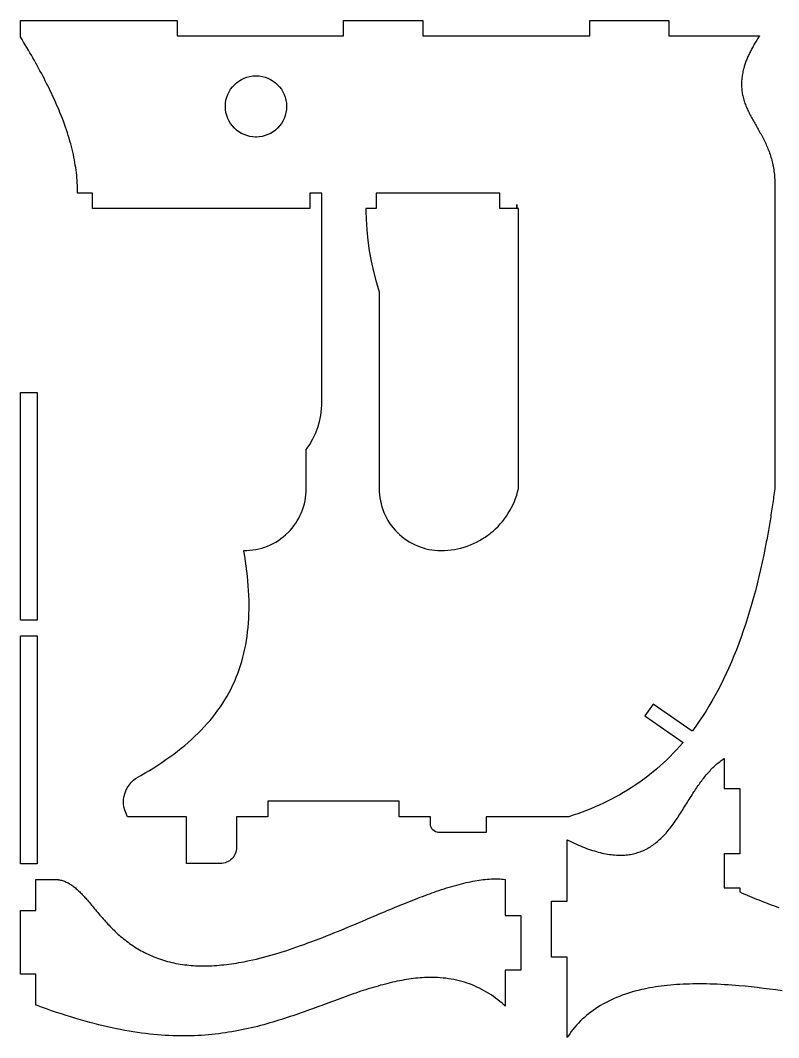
# Model space of a CAD drawing. Extents: x 0 to 677, y 0 to 298.
# Drawn here: x 0 to 97.2, y 0.7 to 131.1 of the extents above; entities that cross this region are included whole.
import ezdxf

# ---------------------------------------------------------------- set-up
doc = ezdxf.new("R2010")
doc.units = 0
doc.layers.get('0').update_dxf_attribs({"linetype": 'CONTINUOUS'})

msp = doc.modelspace()

# ---------------------------------------------------------------- linework, layer by layer
at = {"color": 0}
for points in [[(96.6919, 71.0461), (96.6581, 70.7858), (96.6238, 70.5263), (96.589, 70.2672), (96.5539, 70.0089), (96.5181, 69.7512), (96.4819, 69.4942), (96.4454, 69.2378), (96.4083, 68.9819), (96.3708, 68.7268), (96.3328, 68.4724), (96.2943, 68.2186), (96.2554, 67.9654), (96.216, 67.7128), (96.1761, 67.461), (96.1358, 67.2097), (96.095, 66.9592), (96.0538, 66.7093), (96.0121, 66.46), (95.9699, 66.2112), (95.9272, 65.9633), (95.884, 65.716), (95.8406, 65.4693), (95.7964, 65.2233), (95.7519, 64.9779), (95.7068, 64.7332), (95.6614, 64.4892), (95.6154, 64.2458), (95.569, 64.0031), (95.5222, 63.761), (95.4749, 63.5196), (95.2828, 62.5704), (95.0836, 61.6314), (94.8768, 60.7028), (94.6625, 59.7847), (94.4407, 58.8771), (94.2111, 57.9803), (93.9737, 57.0943), (93.7283, 56.2193), (93.4751, 55.3554), (93.2138, 54.5028), (92.9442, 53.6615), (92.6664, 52.8318), (92.3803, 52.0136), (92.0856, 51.2072), (91.7824, 50.4128), (91.4706, 49.6303), (91.15, 48.8599), (90.8206, 48.1018), (90.4822, 47.3561), (90.1349, 46.6231), (89.7783, 45.9026), (89.4126, 45.195), (89.0376, 44.5001), (88.6533, 43.8185), (88.2594, 43.1499), (87.856, 42.4947), (87.4428, 41.8529), (87.0199, 41.2247), (86.5871, 40.6101), (86.1443, 40.0094), (86.1429, 40.0075), (86.1415, 40.0056), (86.14, 40.0038), (86.1386, 40.0018), (86.1372, 39.9999), (86.1357, 39.9979), (86.1342, 39.996), (86.1328, 39.994), (86.1314, 39.9921), (86.1299, 39.9903), (86.1285, 39.9883), (86.1269, 39.9864), (86.1256, 39.9844), (86.124, 39.9825), (86.1226, 39.9806), (86.1213, 39.9786), (86.1197, 39.9768), (86.1183, 39.9749), (86.1168, 39.9729), (86.1154, 39.971), (86.1139, 39.969), (86.1125, 39.9671), (86.1111, 39.9653), (86.1096, 39.9633), (86.1067, 39.9594), (86.1053, 39.9575), (86.1038, 39.9556), (86.1024, 39.9536), (86.1008, 39.9518), (86.0994, 39.9499), (81.0967, 43.4386), (80.0385, 41.9211), (84.9386, 38.5039), (84.9368, 38.5018), (84.935, 38.4997), (84.9332, 38.4976), (84.9314, 38.4956), (84.9278, 38.4914), (84.9261, 38.4893), (84.9225, 38.485), (84.9207, 38.4829), (84.9171, 38.4787), (84.9153, 38.4767), (84.9117, 38.4725), (84.91, 38.4704), (84.9081, 38.4682), (84.9063, 38.4661), (84.9046, 38.464), (84.901, 38.4599), (84.8992, 38.4578), (84.8956, 38.4536), (84.8938, 38.4515), (84.8901, 38.4472), (84.8883, 38.4451), (84.8867, 38.4431), (84.8847, 38.441), (84.4937, 37.9928), (84.0957, 37.5543), (83.6908, 37.1253), (83.2792, 36.7057), (82.8607, 36.2957), (82.4354, 35.8951), (82.0035, 35.504), (81.5647, 35.1221), (81.1194, 34.7494), (80.6675, 34.3861), (80.209, 34.0319), (79.744, 33.6869), (79.2725, 33.351), (78.7944, 33.024), (78.31, 32.7061), (77.8192, 32.3972), (77.3219, 32.0972), (76.8185, 31.806), (76.3086, 31.5235), (75.7925, 31.2499), (75.2703, 30.9849), (74.7418, 30.7286), (74.2072, 30.481), (73.6665, 30.2418), (73.1199, 30.0113), (72.5669, 29.789), (72.0082, 29.5754), (71.4435, 29.37), (70.8728, 29.1729), (70.2963, 28.9842), (70.2951, 28.9839), (70.2947, 28.9838), (70.2944, 28.9836), (70.2932, 28.9833), (70.2929, 28.9832), (70.2925, 28.9831), (70.2922, 28.9829), (70.291, 28.9826), (70.2907, 28.9825), (70.2903, 28.9824), (70.2888, 28.9819), (70.2885, 28.9818), (70.2881, 28.9817), (70.2869, 28.9812), (70.2867, 28.9811), (70.2862, 28.9811), (70.2858, 28.981), (70.2851, 28.9807), (59.7014, 28.9807), (59.7014, 26.9807), (53.6265, 26.9807), (53.5722, 26.9807), (53.4097, 27.0025), (53.2081, 27.0653), (53.0254, 27.1643), (52.8663, 27.2956), (52.735, 27.4546), (52.636, 27.6372), (52.5732, 27.839), (52.5514, 28.0015), (52.5514, 28.0557), (52.5514, 28.9807), (48.5514, 28.9807), (48.5514, 30.9807), (31.7014, 30.9807), (31.7014, 28.9807), (27.7014, 28.9807), (27.7014, 25.0557), (27.7014, 25.0026), (27.6907, 24.8435), (27.6592, 24.6375), (27.6082, 24.4386), (27.5383, 24.2481), (27.451, 24.0667), (27.3469, 23.8956), (27.2276, 23.7358), (27.0936, 23.5885), (26.9463, 23.4546), (26.7865, 23.3351), (26.6154, 23.2311), (26.434, 23.1437), (26.2435, 23.074), (26.0446, 23.0229), (25.8386, 22.9914), (25.6794, 22.9807), (25.6264, 22.9807), (21.2776, 22.9807), (21.2776, 28.9807), (13.7499, 28.9807), (13.6918, 29.0785), (13.5418, 29.3858), (13.3851, 29.8117), (13.2815, 30.2535), (13.2376, 30.5928), (13.2323, 30.7063), (13.2323, 31.0575), (13.2374, 31.1657), (13.278, 31.4893), (13.3724, 31.9087), (13.5136, 32.3118), (13.6993, 32.695), (13.9275, 33.0546), (14.1961, 33.3867), (14.5031, 33.6876), (14.7569, 33.8924), (14.8463, 33.9536), (14.8472, 33.954), (14.8472, 33.9542), (14.8482, 33.9546), (14.8483, 33.9547), (14.8485, 33.9547), (14.8485, 33.9549), (14.8494, 33.9554), (15.4243, 34.2774), (15.9893, 34.6042), (16.544, 34.9356), (17.0886, 35.2718), (17.6228, 35.6129), (18.1465, 35.9589), (18.6597, 36.3099), (19.1621, 36.666), (19.6536, 37.0271), (20.1342, 37.3933), (20.6037, 37.7647), (21.0619, 38.1414), (21.5089, 38.5236), (21.9444, 38.911), (22.3682, 39.3039), (22.7804, 39.7022), (23.1807, 40.1062), (23.5689, 40.5158), (23.9451, 40.9311), (24.3092, 41.3522), (24.6608, 41.779), (25, 42.2117), (25.3267, 42.6503), (25.6406, 43.095), (25.9415, 43.5456), (26.2297, 44.0024), (26.5047, 44.4653), (26.7664, 44.9343), (27.0149, 45.4097), (27.2497, 45.8915), (27.4714, 46.3797), (27.6797, 46.874), (27.875, 47.3747), (28.0574, 47.8815), (28.2269, 48.3944), (28.3838, 48.9135), (28.5281, 49.4385), (28.6597, 49.9693), (28.7792, 50.5062), (28.8863, 51.0489), (28.9814, 51.5974), (29.0644, 52.1515), (29.1356, 52.7115), (29.195, 53.2769), (29.2428, 53.8479), (29.279, 54.4246), (29.3039, 55.0065), (29.3175, 55.5939), (29.3199, 56.1867), (29.3112, 56.7846), (29.2917, 57.3879), (29.2614, 57.9963), (29.2203, 58.6097), (29.1686, 59.2282), (29.1065, 59.8518), (29.0342, 60.4803), (28.9515, 61.1136), (28.8589, 61.7518), (28.7561, 62.3947), (28.6436, 63.0424), (28.6431, 63.0454), (28.6425, 63.0483), (28.6419, 63.0512), (28.6408, 63.0572), (28.6404, 63.0601), (28.6399, 63.0632), (28.6393, 63.0661), (28.6388, 63.069), (28.6382, 63.0719), (28.6372, 63.0779), (28.6367, 63.0808), (28.6361, 63.0839), (28.6356, 63.0868), (28.6344, 63.0928), (28.6339, 63.0957), (28.6335, 63.0987), (28.6329, 63.1017), (28.6324, 63.1046), (28.6318, 63.1076), (28.6312, 63.1106), (28.6307, 63.1135), (28.6303, 63.1164), (28.6297, 63.1194), (28.6292, 63.1224), (28.6286, 63.1253), (28.6281, 63.1283), (28.6275, 63.1313), (28.7264, 63.1301), (29.0235, 63.1367), (29.4169, 63.1617), (29.8072, 63.2061), (30.1937, 63.2694), (30.5757, 63.3517), (30.9524, 63.4525), (31.3233, 63.5715), (31.6878, 63.7085), (32.0451, 63.8633), (32.3946, 64.0354), (32.7354, 64.2249), (33.0672, 64.4312), (33.3892, 64.6542), (33.7007, 64.8935), (34.001, 65.149), (34.219, 65.3507), (34.2894, 65.4203), (34.3597, 65.4899), (34.5639, 65.7056), (34.8228, 66.0029), (35.0657, 66.3118), (35.2922, 66.6311), (35.5022, 66.9606), (35.6956, 67.2993), (35.8718, 67.6468), (36.0306, 68.0022), (36.1717, 68.3651), (36.2949, 68.7347), (36.3999, 69.1103), (36.4865, 69.4914), (36.5543, 69.8769), (36.6031, 70.2668), (36.6325, 70.66), (36.6424, 70.9568), (36.6424, 71.0558), (36.6424, 76.0808), (36.7636, 76.2415), (37.101, 76.7435), (37.5025, 77.4375), (37.8456, 78.1594), (38.1292, 78.9054), (38.3518, 79.6717), (38.5124, 80.4547), (38.6097, 81.2507), (38.6424, 81.8544), (38.6424, 82.0558), (38.6424, 108.981), (37.1099, 108.981), (37.1099, 106.981), (9.22889, 106.981), (9.22889, 108.981), (7.33865, 108.981), (7.33865, 108.996), (7.3386, 108.998), (7.3386, 109.021), (7.33854, 109.023), (7.33854, 109.046), (7.33849, 109.048), (7.33849, 109.056), (7.3355, 109.364), (7.3279, 109.675), (7.31565, 109.987), (7.29867, 110.302), (7.27696, 110.619), (7.25049, 110.938), (7.21918, 111.26), (7.18306, 111.584), (7.14204, 111.91), (7.09603, 112.238), (7.04508, 112.569), (6.98915, 112.902), (6.92811, 113.237), (6.86203, 113.575), (6.79081, 113.915), (6.71442, 114.257), (6.63282, 114.602), (6.54601, 114.949), (6.45389, 115.299), (6.35644, 115.651), (6.25369, 116.006), (6.14551, 116.363), (6.03185, 116.723), (5.91276, 117.085), (5.78814, 117.45), (5.65799, 117.818), (5.52225, 118.188), (5.38086, 118.56), (5.23378, 118.936), (5.08106, 119.313), (4.95518, 119.617), (4.82607, 119.922), (4.69368, 120.228), (4.55811, 120.536), (4.41928, 120.846), (4.27735, 121.157), (4.13226, 121.469), (3.9841, 121.783), (3.8329, 122.098), (3.67871, 122.414), (3.52149, 122.732), (3.36133, 123.052), (3.19824, 123.373), (3.03222, 123.694), (2.86339, 124.018), (2.69174, 124.343), (2.51731, 124.669), (2.34011, 124.996), (2.16021, 125.324), (1.9776, 125.654), (1.79232, 125.985), (1.60444, 126.317), (1.41396, 126.651), (1.22092, 126.985), (1.02539, 127.321), (0.82737, 127.658), (0.62684, 127.996), (0.42394, 128.335), (0.21864, 128.675), (0.01101, 129.017), (0.00987, 129.019), (0.00955, 129.019), (0.00841, 129.021), (0.00808, 129.022), (0.00694, 129.023), (0.00662, 129.024), (0.00624, 129.025), (0.00586, 129.025), (0.00548, 129.026), (0.00515, 129.026), (0.00401, 129.028), (0.00369, 129.029), (0.00255, 129.031), (0.00222, 129.031), (0.00109, 129.033), (0.00076, 129.033), (0, 129.035), (0, 131.131), (20.1022, 131.131), (20.1022, 129.131), (41.4308, 129.131), (41.4308, 131.131), (51.5808, 131.131), (51.5808, 129.131), (72.9861, 129.131), (72.9861, 131.131), (83.1361, 131.131), (83.1361, 129.131), (94.7582, 129.131), (94.6799, 129.014), (94.5885, 128.877), (94.499, 128.74), (94.4112, 128.603), (94.3256, 128.468), (94.2415, 128.332), (94.1594, 128.197), (94.0793, 128.063), (94.001, 127.928), (93.9244, 127.795), (93.8499, 127.662), (93.7771, 127.529), (93.7063, 127.397), (93.6372, 127.265), (93.5701, 127.134), (93.505, 127.003), (93.4417, 126.873), (93.3803, 126.743), (93.3207, 126.613), (93.2631, 126.484), (93.2074, 126.356), (93.1535, 126.228), (93.1017, 126.1), (93.0515, 125.973), (93.0035, 125.847), (92.9574, 125.721), (92.9132, 125.595), (92.8708, 125.47), (92.8304, 125.345), (92.7919, 125.221), (92.7554, 125.097), (92.7067, 124.921), (92.6619, 124.746), (92.6213, 124.572), (92.5849, 124.399), (92.5526, 124.227), (92.5243, 124.056), (92.5001, 123.886), (92.4799, 123.717), (92.4638, 123.549), (92.4515, 123.382), (92.4432, 123.215), (92.4389, 123.05), (92.4383, 122.885), (92.4417, 122.721), (92.4488, 122.557), (92.4597, 122.395), (92.4743, 122.233), (92.4926, 122.071), (92.5147, 121.91), (92.5404, 121.75), (92.5697, 121.59), (92.6026, 121.431), (92.6392, 121.272), (92.6792, 121.114), (92.7226, 120.956), (92.7696, 120.799), (92.82, 120.642), (92.8739, 120.485), (92.9311, 120.328), (92.9917, 120.172), (93.0556, 120.016), (93.1187, 119.869), (93.1846, 119.722), (93.2531, 119.575), (93.3239, 119.428), (93.3971, 119.28), (93.4724, 119.133), (93.5496, 118.985), (93.6288, 118.837), (93.7094, 118.688), (93.7918, 118.539), (93.8756, 118.389), (93.9606, 118.238), (94.0465, 118.087), (94.1336, 117.935), (94.2215, 117.782), (94.31, 117.628), (94.399, 117.473), (94.4885, 117.316), (94.5781, 117.159), (94.6679, 117), (94.7575, 116.84), (94.8469, 116.678), (94.9361, 116.515), (95.0247, 116.35), (95.1128, 116.184), (95.1999, 116.016), (95.2862, 115.846), (95.3714, 115.674), (95.4554, 115.501), (95.5379, 115.325), (95.6136, 115.159), (95.6876, 114.991), (95.7597, 114.821), (95.83, 114.649), (95.8982, 114.475), (95.9643, 114.299), (96.0281, 114.12), (96.0897, 113.939), (96.1489, 113.756), (96.2057, 113.57), (96.2599, 113.382), (96.3115, 113.191), (96.3606, 112.998), (96.4068, 112.802), (96.4501, 112.604), (96.4907, 112.404), (96.5281, 112.2), (96.5625, 111.994), (96.5938, 111.785), (96.6217, 111.574), (96.6464, 111.359), (96.6676, 111.142), (96.6854, 110.922), (96.6996, 110.699), (96.7101, 110.473), (96.7171, 110.244), (96.72, 110.012), (96.7192, 109.777), (96.7143, 109.539), (96.7056, 109.298), (96.6925, 109.053), (96.6925, 71.051), (96.6919, 71.0461)], [(30.2031, 124.016), (30.3033, 124.016), (30.6043, 123.996), (30.994, 123.936), (31.3701, 123.839), (31.7307, 123.707), (32.0739, 123.542), (32.3975, 123.346), (32.6997, 123.12), (32.9783, 122.866), (33.2317, 122.587), (33.4576, 122.285), (33.6543, 121.962), (33.8194, 121.619), (33.9515, 121.258), (34.0482, 120.882), (34.1076, 120.492), (34.1279, 120.191), (34.1279, 120.091), (34.1279, 119.99), (34.1076, 119.689), (34.0482, 119.3), (33.9515, 118.924), (33.8194, 118.563), (33.6543, 118.22), (33.4576, 117.896), (33.2317, 117.594), (32.9783, 117.315), (32.6997, 117.062), (32.3975, 116.836), (32.0739, 116.639), (31.7307, 116.474), (31.3701, 116.342), (30.994, 116.246), (30.6043, 116.186), (30.3033, 116.166), (30.2031, 116.166), (30.1026, 116.166), (29.8017, 116.186), (29.4119, 116.246), (29.0358, 116.342), (28.6751, 116.474), (28.3321, 116.639), (28.0085, 116.836), (27.7064, 117.062), (27.4276, 117.315), (27.1743, 117.594), (26.9483, 117.896), (26.7517, 118.22), (26.5864, 118.563), (26.4544, 118.924), (26.3576, 119.3), (26.2982, 119.689), (26.2781, 119.99), (26.2781, 120.091), (26.2781, 120.191), (26.2982, 120.492), (26.3576, 120.882), (26.4544, 121.258), (26.5864, 121.619), (26.7517, 121.962), (26.9483, 122.285), (27.1743, 122.587), (27.4276, 122.866), (27.7064, 123.12), (28.0085, 123.346), (28.3321, 123.542), (28.6751, 123.707), (29.0358, 123.839), (29.4119, 123.936), (29.8017, 123.996), (30.1026, 124.016), (30.2031, 124.016)], [(63.6349, 106.981), (63.6349, 107.508), (63.6354, 107.464), (63.6372, 107.025), (63.6371, 106.981), (61.4425, 106.981), (61.4425, 108.981), (45.5925, 108.981), (45.5925, 106.981), (44.2842, 106.981), (44.2854, 106.641), (44.3153, 105.621), (44.399, 104.266), (44.5353, 102.915), (44.7235, 101.572), (44.9635, 100.236), (45.2551, 98.9107), (45.5982, 97.5964), (45.8876, 96.6183), (45.9924, 96.2949), (45.9924, 71.0558), (45.9924, 70.9576), (46.0021, 70.6628), (46.0311, 70.2725), (46.0792, 69.8854), (46.1461, 69.5025), (46.2314, 69.124), (46.335, 68.751), (46.4564, 68.3837), (46.5957, 68.0231), (46.7522, 67.6696), (46.926, 67.3239), (47.1167, 66.9868), (47.3239, 66.659), (47.5475, 66.3408), (47.7871, 66.0332), (48.0426, 65.7367), (48.244, 65.5214), (48.3136, 65.4519), (48.3831, 65.3825), (48.5983, 65.181), (48.8949, 64.9256), (49.2025, 64.6858), (49.5206, 64.4624), (49.8485, 64.255), (50.1856, 64.0644), (50.5313, 63.8907), (50.8847, 63.734), (51.2453, 63.5949), (51.6125, 63.4733), (51.9857, 63.3699), (52.364, 63.2844), (52.7471, 63.2176), (53.1342, 63.1696), (53.5244, 63.1406), (53.8192, 63.1307), (53.9174, 63.1307), (54.0254, 63.1307), (54.3494, 63.14), (54.7793, 63.1674), (55.2065, 63.2128), (55.6306, 63.2761), (56.0508, 63.3569), (56.4667, 63.4553), (56.8778, 63.571), (57.2835, 63.7036), (57.6832, 63.8533), (58.0765, 64.0196), (58.4628, 64.2025), (58.8415, 64.4017), (59.2122, 64.6169), (59.5743, 64.8482), (59.9272, 65.0953), (60.1861, 65.2904), (60.2704, 65.3578), (60.3549, 65.4253), (60.6022, 65.6347), (60.9208, 65.9246), (61.2263, 66.2268), (61.5179, 66.541), (61.7957, 66.8665), (62.0592, 67.2031), (62.3081, 67.55), (62.5421, 67.9069), (62.761, 68.2735), (62.9643, 68.649), (63.1518, 69.0331), (63.3233, 69.4251), (63.4785, 69.8247), (63.6168, 70.2314), (63.7383, 70.6447), (63.8186, 70.9589), (63.8425, 71.0642), (63.8425, 106.981), (63.6349, 106.981)], [(0, 83.4164), (2.15001, 83.4164), (2.15001, 54.1857), (0, 54.1857), (0, 83.4164)], [(0, 52.1857), (2.15001, 52.1857), (2.15001, 22.9546), (0, 22.9546), (0, 52.1857)], [(4.10514, 20.9532), (4.1371, 20.9542), (4.169, 20.9551), (4.20014, 20.9551), (4.2321, 20.9572), (4.38813, 20.9572), (4.42014, 20.9551), (4.4521, 20.9542), (4.48301, 20.9532), (4.51313, 20.9532), (4.54514, 20.9501), (4.57611, 20.9482), (4.60514, 20.9463), (4.6371, 20.9432), (4.66803, 20.9401), (4.69814, 20.9392), (4.729, 20.9351), (4.759, 20.9322), (4.7901, 20.9282), (4.8501, 20.9182), (4.8801, 20.9142), (4.91114, 20.9101), (4.94114, 20.9042), (4.97011, 20.9001), (5.00011, 20.8961), (5.1301, 20.8661), (5.259, 20.8361), (5.3871, 20.8001), (5.51313, 20.7601), (5.63813, 20.7142), (5.7621, 20.6642), (5.884, 20.6101), (6.0051, 20.5532), (6.12511, 20.4901), (6.24403, 20.4232), (6.36214, 20.3532), (6.479, 20.2792), (6.59511, 20.2032), (6.70904, 20.1212), (6.82314, 20.0351), (6.93804, 19.9472), (7.05111, 19.8542), (7.16401, 19.7601), (7.2761, 19.6612), (7.38813, 19.5601), (7.49804, 19.4551), (7.609, 19.3482), (7.72011, 19.2392), (7.83214, 19.1282), (7.94114, 19.0111), (8.05214, 18.8932), (8.16401, 18.7722), (8.27311, 18.6501), (8.384, 18.5251), (8.49501, 18.3982), (8.60715, 18.2711), (8.73301, 18.1211), (8.86111, 17.9713), (8.98904, 17.8163), (9.11811, 17.6642), (9.24804, 17.5072), (9.3801, 17.3501), (9.5121, 17.1901), (9.64501, 17.0322), (9.78011, 16.8711), (9.91803, 16.7072), (10.055, 16.5461), (10.1952, 16.3801), (10.4771, 16.0532), (10.6221, 15.8892), (10.768, 15.7232), (10.9161, 15.5582), (11.0661, 15.3961), (11.2162, 15.2301), (11.3701, 15.0663), (11.5271, 14.9032), (11.684, 14.7411), (11.8451, 14.5792), (12.008, 14.4211), (12.1731, 14.2611), (12.3401, 14.1032), (12.5092, 13.9472), (12.6821, 13.7922), (12.8572, 13.6392), (13.034, 13.4892), (13.223, 13.3352), (13.4142, 13.1822), (13.6072, 13.0322), (13.8021, 12.8851), (14.0021, 12.7402), (14.2051, 12.5981), (14.409, 12.4602), (14.619, 12.3222), (14.8301, 12.1892), (15.0442, 12.0582), (15.2622, 11.9322), (15.4821, 11.8072), (15.7051, 11.6861), (15.9301, 11.5681), (16.1592, 11.4542), (16.3911, 11.3432), (16.6271, 11.2351), (16.8651, 11.1302), (17.1051, 11.0322), (17.3481, 10.9332), (17.5951, 10.8402), (17.8451, 10.7532), (18.0981, 10.6652), (18.3522, 10.5852), (18.6111, 10.5072), (18.8721, 10.4332), (19.1361, 10.3652), (19.4021, 10.3002), (19.6721, 10.2402), (19.9451, 10.1832), (20.2201, 10.1322), (20.4911, 10.0862), (20.7661, 10.0462), (21.0442, 10.0072), (21.3232, 9.97515), (21.6051, 9.94618), (21.8901, 9.92117), (22.1771, 9.90315), (22.4661, 9.88514), (22.7581, 9.87315), (23.0511, 9.86518), (23.3472, 9.86117), (23.6451, 9.86117), (23.9451, 9.86518), (24.2482, 9.87315), (24.5521, 9.88618), (24.859, 9.90315), (25.1681, 9.92215), (25.4772, 9.94715), (25.7901, 9.97515), (26.1022, 10.0072), (26.4181, 10.0422), (26.7361, 10.0802), (27.054, 10.1232), (27.3751, 10.1712), (27.6972, 10.2211), (28.019, 10.2752), (28.3443, 10.3352), (28.6701, 10.3962), (28.9982, 10.4602), (29.3261, 10.5282), (29.7872, 10.6292), (30.2511, 10.7362), (30.7151, 10.8531), (31.1822, 10.9711), (31.6511, 11.0972), (32.1201, 11.2292), (32.5911, 11.3652), (33.0651, 11.5072), (33.5372, 11.6542), (34.0122, 11.8052), (34.4871, 11.9612), (34.9622, 12.1212), (35.4372, 12.2852), (35.9143, 12.4532), (36.3881, 12.6222), (36.8651, 12.7962), (37.3401, 12.9722), (37.8151, 13.1532), (38.2901, 13.3352), (38.7622, 13.5182), (39.2361, 13.7042), (39.7072, 13.8911), (40.1761, 14.0801), (40.6451, 14.2711), (41.1122, 14.4611), (41.5771, 14.6532), (42.0401, 14.8463), (42.5013, 15.0392), (42.9593, 15.2301), (43.4161, 15.4232), (43.8693, 15.6151), (44.2293, 15.7661), (44.5843, 15.9182), (44.9401, 16.0713), (45.2932, 16.2182), (45.6443, 16.3661), (45.9933, 16.5142), (46.3393, 16.6601), (46.6833, 16.8072), (47.0262, 16.9482), (47.3661, 17.0901), (47.7043, 17.2321), (48.0393, 17.3711), (48.3722, 17.5101), (48.7022, 17.6461), (49.0322, 17.7782), (49.3572, 17.9101), (49.6801, 18.0401), (50.0013, 18.1682), (50.3193, 18.2961), (50.6343, 18.4182), (50.9472, 18.5401), (51.2572, 18.6601), (51.5633, 18.7782), (51.8683, 18.8911), (52.1693, 19.0032), (52.4683, 19.1142), (52.7631, 19.2182), (53.0551, 19.3222), (53.3443, 19.4232), (53.6303, 19.5211), (53.9722, 19.6361), (54.3093, 19.7461), (54.6411, 19.8532), (54.9703, 19.9532), (55.2933, 20.0482), (55.6122, 20.1401), (55.9262, 20.2282), (56.2363, 20.3113), (56.5411, 20.3901), (56.8413, 20.4642), (57.1372, 20.5332), (57.4293, 20.5982), (57.7153, 20.6601), (57.9972, 20.7151), (58.2751, 20.7661), (58.5472, 20.8142), (58.8153, 20.8551), (59.0793, 20.8932), (59.3374, 20.9282), (59.5912, 20.9542), (59.8412, 20.9782), (60.0874, 20.9962), (60.3272, 21.0101), (60.5633, 21.0211), (60.7943, 21.0232), (61.0201, 21.0232), (61.2433, 21.0211), (61.4593, 21.0101), (61.6722, 20.9962), (61.8803, 20.9751), (62.0833, 20.9532), (62.0874, 20.9501), (62.0903, 20.9501), (62.0943, 20.9482), (62.1022, 20.9482), (62.1072, 20.9472), (62.1143, 20.9472), (62.1151, 20.9463), (62.1343, 20.9463), (62.1401, 20.9432), (62.1412, 20.9432), (62.1451, 20.9413), (62.1503, 20.9413), (62.1503, 16.3001), (64.1503, 16.3001), (64.1503, 9.29215), (62.1503, 9.29215), (62.1503, 4.71018), (62.1412, 4.71517), (62.1372, 4.72114), (62.1293, 4.72814), (62.1253, 4.73014), (62.1203, 4.73313), (62.1163, 4.73915), (62.1043, 4.74815), (62.1001, 4.75315), (62.0874, 4.76417), (62.0833, 4.76818), (62.0793, 4.77115), (62.0663, 4.78315), (62.0622, 4.78614), (62.0451, 4.80317), (62.0374, 4.81017), (62.0293, 4.81614), (62.0253, 4.82113), (61.7522, 5.06017), (61.4763, 5.29215), (61.1951, 5.51514), (60.9124, 5.72917), (60.6262, 5.93614), (60.3362, 6.13514), (60.0433, 6.32314), (59.7453, 6.50418), (59.4451, 6.67817), (59.1433, 6.84218), (58.8362, 6.99718), (58.5263, 7.14615), (58.2124, 7.28315), (57.8951, 7.41417), (57.5751, 7.53614), (57.2512, 7.65018), (56.9233, 7.75515), (56.5933, 7.85417), (56.2593, 7.94314), (55.9222, 8.02317), (55.5801, 8.09614), (55.2363, 8.16015), (54.8883, 8.21517), (54.5372, 8.26417), (54.1833, 8.30317), (53.8251, 8.33518), (53.4643, 8.35514), (53.0983, 8.37115), (52.7301, 8.37815), (52.3593, 8.37315), (52.0822, 8.36615), (51.8022, 8.35514), (51.5222, 8.33914), (51.2393, 8.32118), (50.9543, 8.29617), (50.6682, 8.26514), (50.3793, 8.23215), (50.0893, 8.19314), (49.7972, 8.15315), (49.5043, 8.10514), (49.2083, 8.05718), (48.9113, 8.00315), (48.6122, 7.94618), (48.3122, 7.88514), (48.0111, 7.82118), (47.7083, 7.75315), (47.4022, 7.68218), (47.0972, 7.60715), (46.7893, 7.52914), (46.4801, 7.44814), (46.1693, 7.36518), (45.8582, 7.27815), (45.5451, 7.18918), (45.2301, 7.09614), (44.9151, 7.00017), (44.5982, 6.90315), (44.2801, 6.80317), (43.9611, 6.69814), (43.6411, 6.59614), (43.3201, 6.48617), (42.9972, 6.37815), (42.6572, 6.26014), (42.3151, 6.13917), (41.9722, 6.01818), (41.6272, 5.89615), (41.2832, 5.77115), (40.5932, 5.52115), (40.2451, 5.39318), (39.8972, 5.26417), (39.5481, 5.13618), (39.1983, 5.00717), (38.8482, 4.87815), (38.4972, 4.74718), (38.1443, 4.61817), (37.7911, 4.48915), (37.4372, 4.35813), (37.0822, 4.22917), (36.7263, 4.10314), (36.3693, 3.97314), (36.0111, 3.84614), (35.6522, 3.72114), (35.2911, 3.59614), (34.9322, 3.47114), (34.5693, 3.34814), (34.2071, 3.22814), (33.8411, 3.11014), (33.4772, 2.99115), (33.1111, 2.87815), (32.7443, 2.76417), (32.3761, 2.65315), (31.9821, 2.53917), (31.5872, 2.42512), (31.1911, 2.31515), (30.7931, 2.21012), (30.3932, 2.10514), (29.9911, 2.00515), (29.5893, 1.90815), (29.1821, 1.81515), (28.7751, 1.72814), (28.364, 1.64014), (27.9511, 1.55817), (27.5361, 1.48014), (27.1193, 1.40717), (26.6982, 1.33914), (26.2751, 1.27214), (25.8501, 1.21414), (25.4201, 1.15517), (24.989, 1.10417), (24.554, 1.05816), (24.1161, 1.01617), (23.6751, 0.98014), (23.2301, 0.94813), (22.7822, 0.92215), (22.329, 0.90316), (21.8732, 0.88715), (21.4142, 0.87815), (20.9511, 0.87316), (20.484, 0.87815), (20.0132, 0.88515), (19.5372, 0.89817), (19.0521, 0.92117), (18.5631, 0.94716), (18.0701, 0.98014), (17.5722, 1.02116), (17.0682, 1.06814), (16.559, 1.12212), (16.0471, 1.18316), (15.5271, 1.25016), (15.0051, 1.32514), (14.4761, 1.40517), (13.9411, 1.49615), (13.4021, 1.59017), (12.8572, 1.69114), (12.3071, 1.80317), (11.7511, 1.91812), (11.1901, 2.04215), (10.623, 2.17312), (10.05, 2.31413), (9.47011, 2.46012), (8.8871, 2.61117), (8.29514, 2.77214), (7.70014, 2.94114), (7.09711, 3.11615), (6.48904, 3.30317), (5.87299, 3.49115), (5.25211, 3.69114), (4.62511, 3.89817), (3.9911, 4.11415), (3.35113, 4.33615), (2.704, 4.56614), (2.05111, 4.80518), (2.04812, 4.80518), (2.0471, 4.80713), (2.044, 4.80713), (2.03614, 4.81114), (2.03401, 4.81114), (2.03, 4.81413), (2.02713, 4.81413), (2.02311, 4.81515), (2.02001, 4.81614), (2.01514, 4.81814), (2.01313, 4.82113), (2.00803, 4.82113), (2, 4.82314), (2, 8.80317), (0, 8.80317), (0, 16.9532), (2, 16.9532), (2, 20.9532), (4.10514, 20.9532)]]:
    msp.add_lwpolyline(points, close=True, dxfattribs=at)
msp.add_lwpolyline([(97.6294, 6.65375), (96.8244, 6.76872), (96.0265, 6.87674), (95.2344, 6.97874), (94.4494, 7.07286), (93.6735, 7.16075), (92.9046, 7.23763), (92.1456, 7.30875), (92.1456, 7.30875), (91.6635, 7.34874), (91.1846, 7.38574), (90.7115, 7.41872), (90.2406, 7.44786), (89.7744, 7.47282), (89.3135, 7.49474), (88.8565, 7.51286), (88.4025, 7.52675), (87.9544, 7.53674), (87.5094, 7.54286), (87.0704, 7.54476), (86.6335, 7.54372), (86.2025, 7.53782), (85.7765, 7.52875), (85.3544, 7.51476), (84.9365, 7.49675), (84.5235, 7.47575), (84.1156, 7.44976), (83.7135, 7.41872), (83.3135, 7.38574), (82.9204, 7.34674), (82.5315, 7.30376), (82.1475, 7.25782), (81.7706, 7.20574), (81.3956, 7.15072), (81.0265, 7.09267), (80.6635, 7.02675), (80.3065, 6.95871), (79.9525, 6.88574), (79.6065, 6.80875), (79.1775, 6.70475), (78.7564, 6.59472), (78.3456, 6.47976), (77.9404, 6.35574), (77.5454, 6.22672), (77.1565, 6.08974), (76.7765, 5.94672), (76.4065, 5.79671), (76.0414, 5.64264), (75.6844, 5.47874), (75.3385, 5.30875), (74.9975, 5.13282), (74.6654, 4.94976), (74.3406, 4.76074), (74.0244, 4.56472), (73.7165, 4.36263), (73.4154, 4.15375), (73.1225, 3.93761), (72.8385, 3.71761), (72.5615, 3.48975), (72.2914, 3.25472), (72.0294, 3.01476), (71.7744, 2.76764), (71.5294, 2.51286), (71.2904, 2.25375), (71.0594, 1.98671), (70.8365, 1.71474), (70.6204, 1.43571), (70.4135, 1.15072), (70.2135, 0.85872), (70.2085, 0.85172), (70.2044, 0.84473), (70.1994, 0.83762), (70.1954, 0.83073), (70.1904, 0.82574), (70.1844, 0.81874), (70.1775, 0.80474), (70.1704, 0.79763), (70.1664, 0.79074), (70.1635, 0.78375), (70.1525, 0.76975), (70.1454, 0.75575), (70.1385, 0.74875), (70.1314, 0.73573), (70.1256, 0.72873), (70.1165, 0.71474), (70.1135, 0.7086), (70.1064, 0.70171), (70.0985, 0.68761), (70.0935, 0.68072), (70.0844, 0.66781), (70.0744, 0.65375), (70.0744, 10.9926), (68.0744, 10.9926), (68.0744, 18.1426), (70.0744, 18.1426), (70.0744, 26.0407), (70.0794, 26.0379), (70.0815, 26.0369), (70.0865, 26.0357), (70.0904, 26.0357), (70.0975, 26.0297), (70.1004, 26.0287), (70.1044, 26.0258), (70.1115, 26.0228), (70.1154, 26.0197), (70.1225, 26.0179), (70.1275, 26.0147), (70.1294, 26.0129), (70.1404, 26.0079), (70.1454, 26.0057), (70.1475, 26.0038), (70.1515, 26.0018), (70.1565, 26.0007), (70.1585, 25.9988), (70.1704, 25.9938), (70.1735, 25.9929), (70.1844, 25.9858), (70.4594, 25.8487), (70.7314, 25.7179), (71.0025, 25.5897), (71.2725, 25.4679), (71.5385, 25.3507), (71.8025, 25.2379), (72.0654, 25.1307), (72.3244, 25.0287), (72.5815, 24.9308), (72.8385, 24.8397), (73.0915, 24.7518), (73.3415, 24.6697), (73.5906, 24.5938), (73.8385, 24.5218), (74.0815, 24.4547), (74.3244, 24.3937), (74.5635, 24.3368), (74.8025, 24.2857), (75.0365, 24.2397), (75.2704, 24.1997), (75.5006, 24.1629), (75.7275, 24.1329), (75.9544, 24.1076), (76.1775, 24.0868), (76.3994, 24.0719), (76.6185, 24.0618), (76.8344, 24.0579), (77.0494, 24.0608), (77.2615, 24.0657), (77.4706, 24.0768), (77.6635, 24.0929), (77.8514, 24.1118), (78.0385, 24.1368), (78.2225, 24.1657), (78.4044, 24.2007), (78.5844, 24.2397), (78.7635, 24.2829), (78.9404, 24.3297), (79.1156, 24.3829), (79.2885, 24.4379), (79.4585, 24.4988), (79.6275, 24.5657), (79.7954, 24.6357), (79.9594, 24.7108), (80.1225, 24.7879), (80.2835, 24.8718), (80.4435, 24.9578), (80.6015, 25.0497), (80.7564, 25.1447), (80.9115, 25.2438), (81.0635, 25.3479), (81.2156, 25.4547), (81.3635, 25.5679), (81.5115, 25.6829), (81.6565, 25.8018), (81.8025, 25.9258), (81.9435, 26.0538), (82.0844, 26.1858), (82.2254, 26.3187), (82.3615, 26.4578), (82.5006, 26.6007), (82.6344, 26.7488), (82.7706, 26.9008), (82.9025, 27.0558), (83.0344, 27.2147), (83.1665, 27.3768), (83.2954, 27.5429), (83.4244, 27.7108), (83.5525, 27.8797), (83.6794, 28.0518), (83.8044, 28.2269), (83.9294, 28.4047), (84.0525, 28.5858), (84.1744, 28.7647), (84.2975, 28.9479), (84.4204, 29.1329), (84.5404, 29.3179), (84.6615, 29.5047), (84.7815, 29.6929), (84.9015, 29.8808), (85.0206, 30.0719), (85.1385, 30.2618), (85.2585, 30.4518), (85.3775, 30.6429), (85.4956, 30.8358), (85.6156, 31.0237), (85.7344, 31.2147), (85.8544, 31.4047), (85.9754, 31.5947), (86.0935, 31.7858), (86.2135, 31.9719), (86.3344, 32.1608), (86.4435, 32.3258), (86.5525, 32.4929), (86.6615, 32.6547), (86.7706, 32.8179), (86.8815, 32.9787), (86.9956, 33.1379), (87.1065, 33.2947), (87.2206, 33.4508), (87.3335, 33.6047), (87.4494, 33.7579), (87.5635, 33.9079), (87.6815, 34.0558), (87.7975, 34.2018), (87.9165, 34.3447), (88.0365, 34.4868), (88.1565, 34.6258), (88.2775, 34.7629), (88.3994, 34.8968), (88.5235, 35.0288), (88.6485, 35.1579), (88.7735, 35.2858), (88.9015, 35.4079), (89.0296, 35.5288), (89.1594, 35.6468), (89.2904, 35.7608), (89.4225, 35.8729), (89.5565, 35.9808), (89.6915, 36.0868), (89.8275, 36.1879), (89.9656, 36.2869), (90.1044, 36.3829), (90.1085, 36.3858), (90.1135, 36.3879), (90.1165, 36.3897), (90.1206, 36.3929), (90.1256, 36.3949), (90.1275, 36.3979), (90.1315, 36.4008), (90.1365, 36.4038), (90.1406, 36.4058), (90.1435, 36.4108), (90.1475, 36.4108), (90.1515, 36.4129), (90.1565, 36.4158), (90.1635, 36.4218), (90.1665, 36.4249), (90.1744, 36.4288), (90.1794, 36.4308), (90.1815, 36.4358), (90.1865, 36.4369), (90.1904, 36.4397), (90.1994, 36.4447), (90.2025, 36.4479), (90.2065, 36.4497), (90.2094, 36.4518), (90.2185, 36.4579), (90.2206, 36.4608), (90.2254, 36.4629), (90.2254, 32.5988), (92.2254, 32.5988), (92.2254, 24.2428), (90.2254, 24.2428), (90.2254, 19.8688), (92.2254, 19.8688), (92.2254, 19.3358), (92.5365, 19.1997), (92.8456, 19.0679), (93.1515, 18.9368), (93.4565, 18.8078), (93.7585, 18.6808), (94.0585, 18.5578), (94.3565, 18.4358), (94.6525, 18.3157), (94.9475, 18.1997), (95.2385, 18.0838), (95.5296, 17.9718), (95.8165, 17.8607), (96.1025, 17.7518), (96.3865, 17.6447), (96.6685, 17.5407), (96.9494, 17.4397), (97.2265, 17.3397)], dxfattribs=at)

doc.saveas('drawing.dxf')
